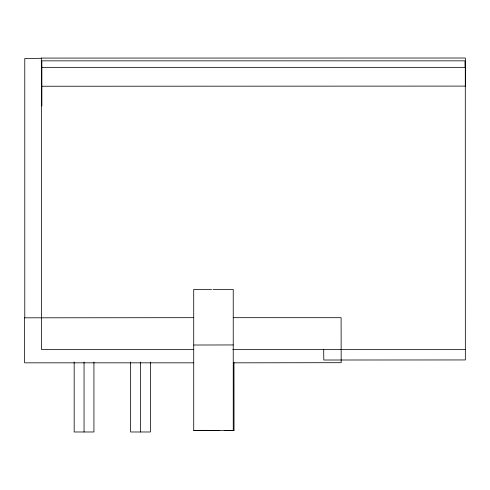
<?xml version="1.0" encoding="UTF-8"?>
<svg xmlns="http://www.w3.org/2000/svg" width="490" height="490" viewBox="0 0 490 490"><rect width="100%" height="100%" fill="white"/><g stroke="black" fill="none" stroke-linecap="round" stroke-linejoin="round"><path stroke-width="0.73" d="M233.975 362.38L234.036 430.392L232.701 430.41M212.997 289.455L233.234 289.449L233.246 430.606L193.734 430.392L193.721 289.455L211.545 289.455M465.359 349.431L232.732 349.572M193.734 430.392L208.097 430.349M208.066 430.416L194.524 430.606L219.771 430.465M233.264 344.942L193.752 345.021M41.711 58.298L24.776 58.439L24.788 317.961M193.538 317.679L24.5 317.82L24.641 362.833L193.538 362.833M233.277 317.679L341.101 317.698L341.175 362.692L233.277 362.833M193.752 349.572L41.454 349.499L41.503 67.35L465.286 67.35L465.341 359.942L323.817 360.015L323.676 349.272M232.744 430.373L234.036 430.392M224.641 430.465L233.246 430.606M41.858 105.999L41.858 60.84L464.937 60.84L465.077 67.063M150.381 362.073L150.381 431.984L130.622 431.984L130.622 362.073M140.501 362.073L140.501 431.984M93.933 362.073L93.933 431.984L74.174 431.984L74.174 362.073M84.053 362.073L84.053 431.984M41.313 58.083L41.436 86.24L465.5 86.099L465.359 58.016L41.313 58.083"/></g></svg>
